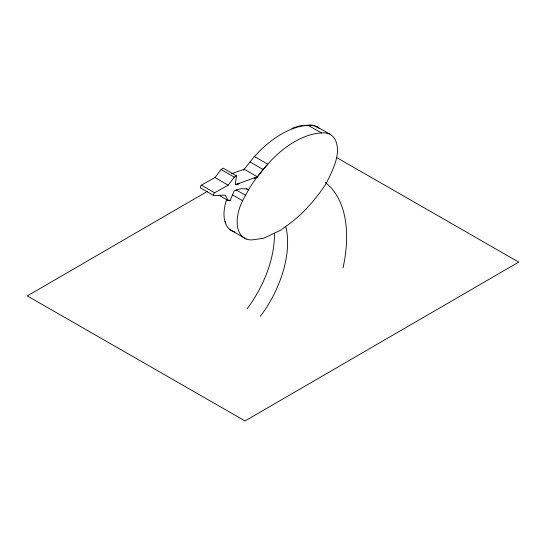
<?xml version="1.0" encoding="UTF-8"?>
<svg xmlns="http://www.w3.org/2000/svg" width="546" height="546" viewBox="0 0 546 546"><rect width="100%" height="100%" fill="white"/><g stroke="black" fill="none" stroke-linecap="round" stroke-linejoin="round"><path stroke-width="0.82" d="M237.264 184.166L239.332 183.586L235.346 184.678L236.404 175.798L223.212 168.182L221.082 169.526L214.994 177.559L201.378 185.162A1.952 1.126 -60 0 0 200.478 187.906L213.67 195.523L225.225 195.12L227.894 200.382L230.023 200.771L234.227 190.95A34.63 19.997 -60 0 1 248.56 189.81A52.204 30.139 -60 0 1 257.432 176.829L262.141 170.598L272.277 159.214A91.018 52.553 -60 0 1 321.457 132.958L325.744 132.89L329.538 134.009L332.712 136.275A34.651 20.004 -60 0 1 337.189 154.538C335.715 164.783 330.821 174.085 326.283 183.251A102.921 59.425 -60 0 1 285.742 226.399L280.924 230.119L263.465 238.261L253.624 239.701A35.763 20.646 -60 0 1 242.56 200.696L242.588 200.655M213.67 195.523A1.952 1.126 -60 0 1 214.571 192.779L228.187 185.176L234.275 177.143L236.404 175.798M329.538 134.009L316.346 126.392L312.551 125.273L308.265 125.341A91.018 52.553 -60 0 0 259.084 151.597L253.91 157.098L244.239 169.212A52.204 30.139 -60 0 0 243.42 170.215M207.282 191.441L27.3 295.905L245.038 420.946L518.7 262.107L336.391 157.412M255.862 177.573L254.306 178.269L257.432 176.829L267.656 164.128L254.463 156.511M231.62 173.696L244.239 169.212L257.432 176.829L235.346 184.678M317.431 127.368L314.298 125.744L310.742 125.054L302.709 125.56A52.204 30.139 -60 0 0 291.885 128.569M308.265 125.341L321.457 132.958M249.891 161.869L263.083 169.485M221.082 169.526L234.275 177.143M246.362 188.541L248.56 189.81L242.567 200.696L232.303 194.772M214.994 177.559L228.187 185.176M236.008 189.81L245.536 195.311M228.562 199.925L230.023 200.771M201.378 185.162L214.571 192.779M219.096 195.304L227.894 200.382M229.941 229.607L246.191 238.984M316.346 126.392L319.519 128.658M325.211 182.282L330.159 186.746A126.024 72.761 -60 0 1 343.024 267.895M225 221.444L225.757 222.809M285.742 226.399A84.903 49.017 -60 0 1 260.394 316.27M235.067 231.982A35.777 20.659 -60 0 1 225.594 223.546L224.426 219.417A35.777 20.659 -60 0 1 226.74 199.365M274.406 233.169A84.903 49.017 -60 0 1 247.201 308.654"/></g></svg>
